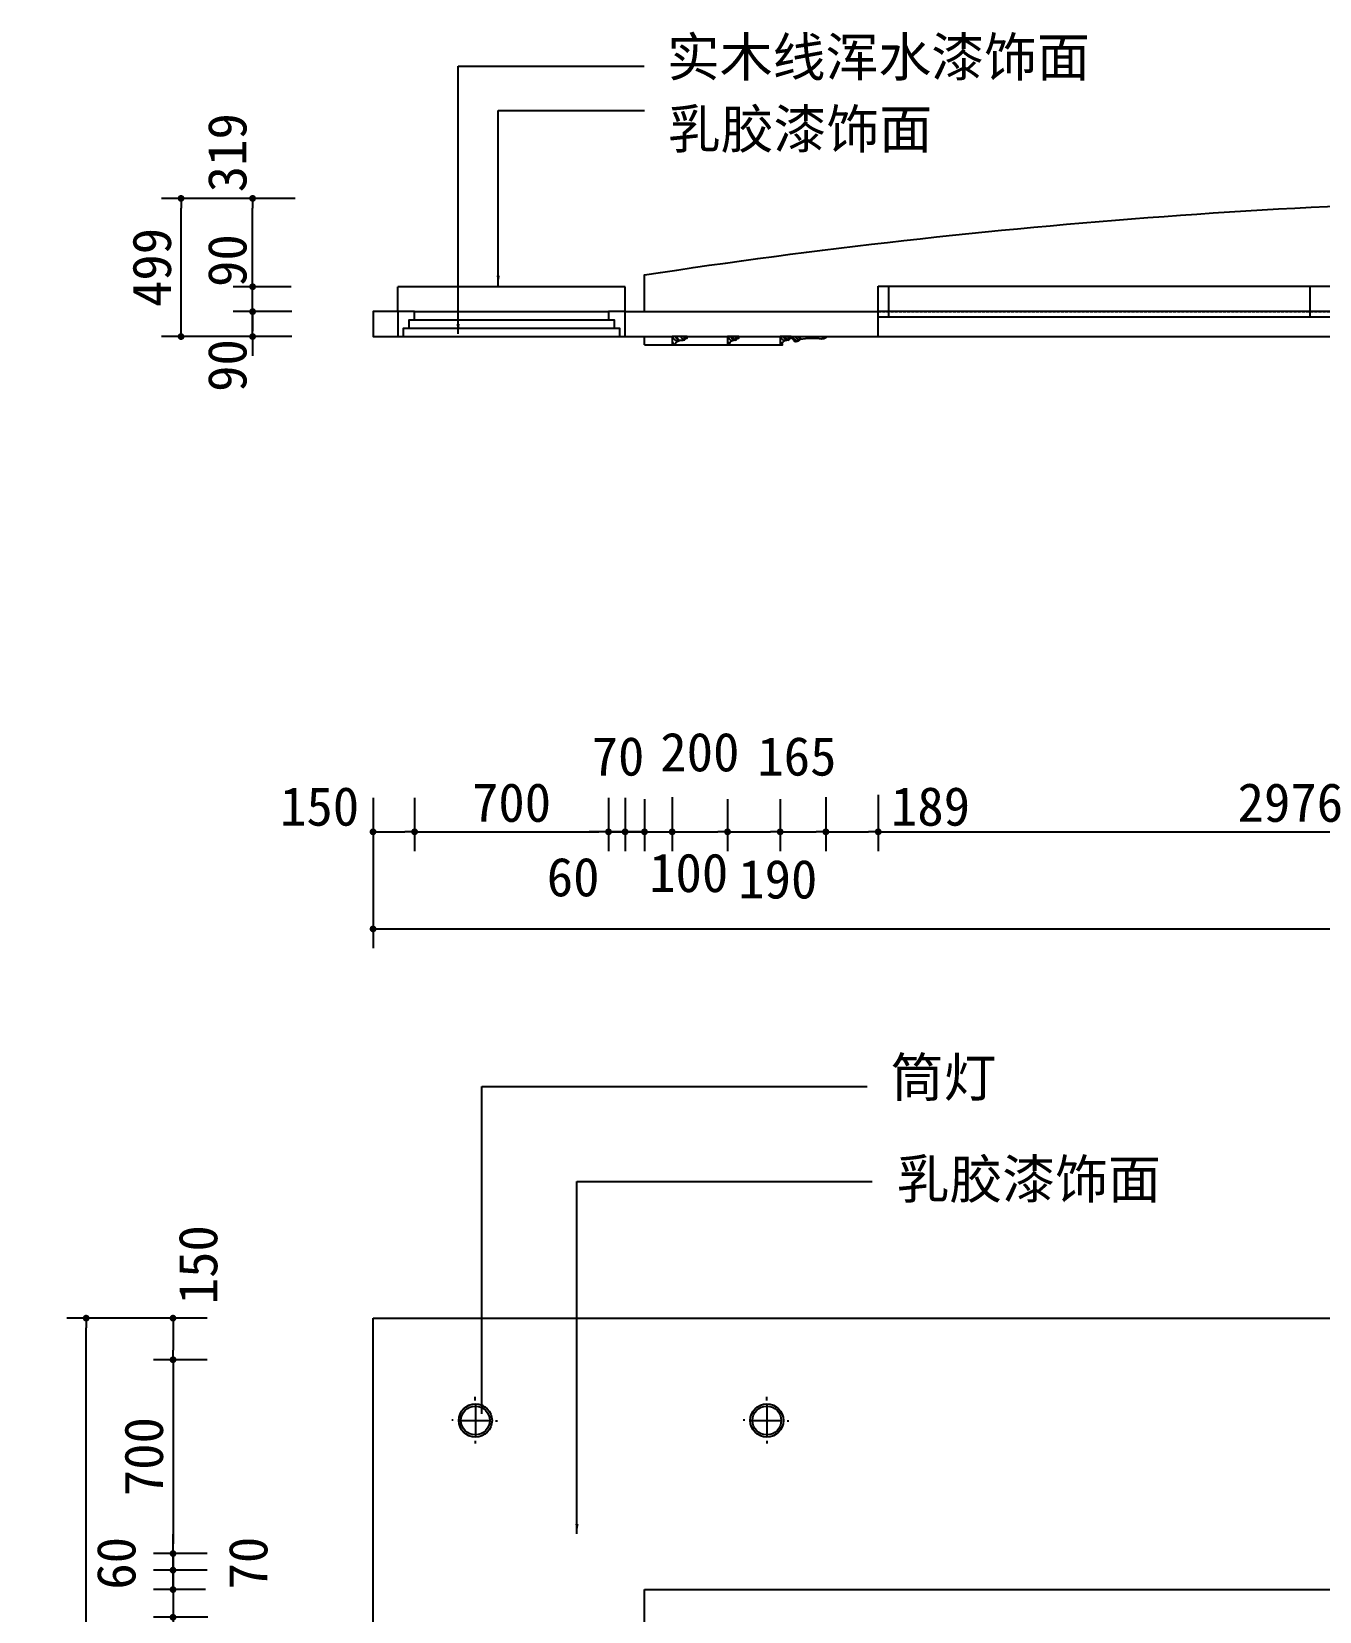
# Model space of a CAD drawing. Extents: x 287 to 12183, y 418 to 16409.
# Drawn here: x 287 to 4937, y 10640 to 16344 of the extents above; entities that cross this region are included whole.
import ezdxf

# ---------------------------------------------------------------- set-up
doc = ezdxf.new("R2010")
doc.units = 0
doc.header["$MEASUREMENT"] = 0
doc.linetypes.add('DASHED', pattern=[0.75, 0.5, -0.25])
doc.layers.get('0').update_dxf_attribs({"linetype": 'CONTINUOUS'})
doc.layers.get('DEFPOINTS').update_dxf_attribs({"linetype": 'CONTINUOUS'})
for name, color, linetype in [('2', 2, 'CONTINUOUS'), ('3', 3, 'CONTINUOUS'), ('4', 4, 'CONTINUOUS'), ('7', 7, 'CONTINUOUS'), ('BH', 3, 'CONTINUOUS'), ('DIM', 3, 'CONTINUOUS'), ('TEXT', 3, 'CONTINUOUS')]:
    doc.layers.add(name, color=color, linetype=linetype)
doc.styles.add('HZ', font='')
doc.styles.get('HZ').set_extended_font_data('仿宋_GB2312')
doc.dimstyles.get("Standard").update_dxf_attribs({"dimscale": 70, "dimtxt": 2, "dimasz": 0.5, "dimexe": 1, "dimexo": 1, "dimgap": 0.5, "dimtad": 1, "dimdec": 0, "dimtxsty": 'HZ', "dimblk1": 'DOT', "dimblk2": 'DOT', "dimsah": 1, "dimcen": 0, "dimclrd": 256, "dimclre": 256, "dimclrt": 256, "dimazin": 3, "dimtfac": 0.5, "dimtdec": 0, "dimtmove": 0, "dimatfit": 3, "dimtolj": 1, "dimtzin": 0})

# ---------------------------------------------------------------- blocks, each defined once
blk = doc.blocks.new('_DOT')
at = {"color": 0, "linetype": 'BYBLOCK'}
blk.add_line((-0.35, 0), (-1, 0), dxfattribs=at)
at = {"color": 0, "linetype": 'BYBLOCK', "const_width": 0.35}
blk.add_lwpolyline([(-0.175, 0, 1), (0.175, 0, 1)], format="xyb", close=True, dxfattribs=at)
blk = doc.blocks.new('*D62')
at = {"linetype": 'BYBLOCK'}
for p, q in [((920.9, 11698.4), (414.3, 11698.4)), ((484.3, 2133.4), (484.3, 11663.4)), ((920.9, 2098.4), (414.3, 2098.4))]:
    blk.add_line(p, q, dxfattribs=at)
at = {"layer": 'DEFPOINTS', "color": 0, "linetype": 'BYBLOCK'}
for p in [(484.3, 11698.4), (990.9, 11698.4), (990.9, 2098.4)]:
    blk.add_point(p, dxfattribs=at)
at = {"linetype": 'BYBLOCK', "xscale": 35, "yscale": 35, "zscale": 35}
for p, rotation in [((484.3, 11698.4), 90), ((484.3, 2098.4), 270)]:
    blk.add_blockref('_DOT', p, dxfattribs=dict(at, rotation=rotation))
at = {"linetype": 'BYBLOCK', "insert": (379.3, 6898.4), "char_height": 140, "attachment_point": 5, "rotation": 90, "style": 'HZ'}
blk.add_mtext('\\A1;9600', dxfattribs=at)
blk = doc.blocks.new('*D89')
at = {"linetype": 'BYBLOCK'}
for p, q in [((1520.2, 13577.3), (1520.2, 13033.8)), ((11120.2, 13577.3), (11120.2, 13033.8)), ((1555.2, 13103.8), (11085.2, 13103.8))]:
    blk.add_line(p, q, dxfattribs=at)
at = {"layer": 'DEFPOINTS', "color": 0, "linetype": 'BYBLOCK'}
for p in [(1520.2, 13647.3), (11120.2, 13647.3), (11120.2, 13103.8)]:
    blk.add_point(p, dxfattribs=at)
at = {"linetype": 'BYBLOCK', "xscale": 35, "yscale": 35, "zscale": 35, "rotation": 180}
blk.add_blockref('_DOT', (1520.2, 13103.8), dxfattribs=at)
at = {"linetype": 'BYBLOCK', "xscale": 35, "yscale": 35, "zscale": 35}
blk.add_blockref('_DOT', (11120.2, 13103.8), dxfattribs=at)
at = {"linetype": 'BYBLOCK', "insert": (6320.2, 13208.8), "char_height": 140, "attachment_point": 5, "style": 'HZ'}
blk.add_mtext('\\A1;9600', dxfattribs=at)
blk = doc.blocks.new('*D90')
at = {"linetype": 'BYBLOCK'}
for p, q in [((920.9, 11548.4), (728, 11548.4)), ((798, 11513.4), (798, 10883.4)), ((920.9, 10848.4), (728, 10848.4))]:
    blk.add_line(p, q, dxfattribs=at)
at = {"layer": 'DEFPOINTS', "color": 0, "linetype": 'BYBLOCK'}
for p in [(990.9, 11548.4), (798, 10848.4), (990.9, 10848.4)]:
    blk.add_point(p, dxfattribs=at)
at = {"linetype": 'BYBLOCK', "xscale": 35, "yscale": 35, "zscale": 35}
for p, rotation in [((798, 11548.4), 90), ((798, 10848.4), 270)]:
    blk.add_blockref('_DOT', p, dxfattribs=dict(at, rotation=rotation))
at = {"linetype": 'BYBLOCK', "insert": (693, 11198.4), "char_height": 140, "attachment_point": 5, "rotation": 90, "style": 'HZ'}
blk.add_mtext('\\A1;700', dxfattribs=at)
blk = doc.blocks.new('*D91')
at = {"linetype": 'BYBLOCK'}
for p, q in [((798, 10753.4), (798, 10788.4)), ((915.8, 10718.4), (728, 10718.4)), ((798, 10718.4), (798, 10618.4)), ((798, 10718.4), (798, 10618.4)), ((923.4, 10618.4), (728, 10618.4)), ((798, 10583.4), (798, 10548.4))]:
    blk.add_line(p, q, dxfattribs=at)
at = {"layer": 'DEFPOINTS', "color": 0, "linetype": 'BYBLOCK'}
for p in [(985.8, 10718.4), (798, 10618.4), (993.4, 10618.4)]:
    blk.add_point(p, dxfattribs=at)
at = {"linetype": 'BYBLOCK', "xscale": 35, "yscale": 35, "zscale": 35}
for p, rotation in [((798, 10718.4), 270), ((798, 10618.4), 90)]:
    blk.add_blockref('_DOT', p, dxfattribs=dict(at, rotation=rotation))
at = {"linetype": 'BYBLOCK', "insert": (898.5, 10412.4), "char_height": 140, "attachment_point": 5, "rotation": 90, "style": 'HZ'}
blk.add_mtext('\\A1;100', dxfattribs=at)
blk = doc.blocks.new('*D92')
at = {"linetype": 'BYBLOCK'}
for p, q in [((798, 10883.4), (798, 10918.4)), ((920.9, 10848.4), (728, 10848.4)), ((798, 10848.4), (798, 10788.4)), ((798, 10848.4), (798, 10788.4)), ((920.9, 10788.4), (728, 10788.4)), ((798, 10753.4), (798, 10718.4))]:
    blk.add_line(p, q, dxfattribs=at)
at = {"layer": 'DEFPOINTS', "color": 0, "linetype": 'BYBLOCK'}
for p in [(990.9, 10848.4), (798, 10788.4), (990.9, 10788.4)]:
    blk.add_point(p, dxfattribs=at)
at = {"linetype": 'BYBLOCK', "xscale": 35, "yscale": 35, "zscale": 35}
for p, rotation in [((798, 10848.4), 270), ((798, 10788.4), 90)]:
    blk.add_blockref('_DOT', p, dxfattribs=dict(at, rotation=rotation))
at = {"linetype": 'BYBLOCK', "insert": (593.5, 10813.2), "char_height": 140, "attachment_point": 5, "rotation": 90, "style": 'HZ'}
blk.add_mtext('\\A1;60', dxfattribs=at)
blk = doc.blocks.new('*D93')
at = {"linetype": 'BYBLOCK'}
for p, q in [((798, 10823.4), (798, 10858.4)), ((920.9, 10788.4), (728, 10788.4)), ((798, 10788.4), (798, 10718.4)), ((798, 10788.4), (798, 10718.4)), ((915.8, 10718.4), (728, 10718.4)), ((798, 10683.4), (798, 10648.4))]:
    blk.add_line(p, q, dxfattribs=at)
at = {"layer": 'DEFPOINTS', "color": 0, "linetype": 'BYBLOCK'}
for p in [(990.9, 10788.4), (798, 10718.4), (985.8, 10718.4)]:
    blk.add_point(p, dxfattribs=at)
at = {"linetype": 'BYBLOCK', "xscale": 35, "yscale": 35, "zscale": 35}
for p, rotation in [((798, 10788.4), 270), ((798, 10718.4), 90)]:
    blk.add_blockref('_DOT', p, dxfattribs=dict(at, rotation=rotation))
at = {"linetype": 'BYBLOCK', "insert": (1069.9, 10814), "char_height": 140, "attachment_point": 5, "rotation": 90, "style": 'HZ'}
blk.add_mtext('\\A1;70', dxfattribs=at)
blk = doc.blocks.new('*D94')
at = {"linetype": 'BYBLOCK'}
for p, q in [((6320.2, 13629.7), (6320.2, 13384.4)), ((3344.2, 13517.3), (3344.2, 13384.4)), ((3379.2, 13454.4), (6285.2, 13454.4))]:
    blk.add_line(p, q, dxfattribs=at)
at = {"layer": 'DEFPOINTS', "color": 0, "linetype": 'BYBLOCK'}
for p in [(6320.2, 13699.7), (3344.2, 13587.3), (6320.2, 13454.4)]:
    blk.add_point(p, dxfattribs=at)
at = {"linetype": 'BYBLOCK', "xscale": 35, "yscale": 35, "zscale": 35, "rotation": 180}
blk.add_blockref('_DOT', (3344.2, 13454.4), dxfattribs=at)
at = {"linetype": 'BYBLOCK', "xscale": 35, "yscale": 35, "zscale": 35}
blk.add_blockref('_DOT', (6320.2, 13454.4), dxfattribs=at)
at = {"linetype": 'BYBLOCK', "insert": (4832.2, 13559.4), "char_height": 140, "attachment_point": 5, "style": 'HZ'}
blk.add_mtext('\\A1;2976', dxfattribs=at)
blk = doc.blocks.new('*D95')
at = {"linetype": 'BYBLOCK'}
for p, q in [((920.9, 11698.4), (728, 11698.4)), ((798, 11663.4), (798, 11583.4)), ((920.9, 11548.4), (728, 11548.4))]:
    blk.add_line(p, q, dxfattribs=at)
at = {"layer": 'DEFPOINTS', "color": 0, "linetype": 'BYBLOCK'}
for p in [(990.9, 11698.4), (798, 11548.4), (990.9, 11548.4)]:
    blk.add_point(p, dxfattribs=at)
at = {"linetype": 'BYBLOCK', "xscale": 35, "yscale": 35, "zscale": 35}
for p, rotation in [((798, 11698.4), 90), ((798, 11548.4), 270)]:
    blk.add_blockref('_DOT', p, dxfattribs=dict(at, rotation=rotation))
at = {"linetype": 'BYBLOCK', "insert": (889, 11891.3), "char_height": 140, "attachment_point": 5, "rotation": 90, "style": 'HZ'}
blk.add_mtext('\\A1;150', dxfattribs=at)
blk = doc.blocks.new('*D96')
at = {"linetype": 'BYBLOCK'}
for p, q in [((1670.2, 13577.3), (1670.2, 13384.4)), ((2370.2, 13577.3), (2370.2, 13384.4)), ((1705.2, 13454.4), (2335.2, 13454.4))]:
    blk.add_line(p, q, dxfattribs=at)
at = {"layer": 'DEFPOINTS', "color": 0, "linetype": 'BYBLOCK'}
for p in [(1670.2, 13647.3), (2370.2, 13647.3), (2370.2, 13454.4)]:
    blk.add_point(p, dxfattribs=at)
at = {"linetype": 'BYBLOCK', "xscale": 35, "yscale": 35, "zscale": 35, "rotation": 180}
blk.add_blockref('_DOT', (1670.2, 13454.4), dxfattribs=at)
at = {"linetype": 'BYBLOCK', "xscale": 35, "yscale": 35, "zscale": 35}
blk.add_blockref('_DOT', (2370.2, 13454.4), dxfattribs=at)
at = {"linetype": 'BYBLOCK', "insert": (2020.2, 13559.4), "char_height": 140, "attachment_point": 5, "style": 'HZ'}
blk.add_mtext('\\A1;700', dxfattribs=at)
blk = doc.blocks.new('*D97')
at = {"linetype": 'BYBLOCK'}
for p, q in [((1520.2, 13577.3), (1520.2, 13384.4)), ((1670.2, 13577.3), (1670.2, 13384.4)), ((1555.2, 13454.4), (1635.2, 13454.4))]:
    blk.add_line(p, q, dxfattribs=at)
at = {"layer": 'DEFPOINTS', "color": 0, "linetype": 'BYBLOCK'}
for p in [(1520.2, 13647.3), (1670.2, 13647.3), (1670.2, 13454.4)]:
    blk.add_point(p, dxfattribs=at)
at = {"linetype": 'BYBLOCK', "xscale": 35, "yscale": 35, "zscale": 35, "rotation": 180}
blk.add_blockref('_DOT', (1520.2, 13454.4), dxfattribs=at)
at = {"linetype": 'BYBLOCK', "xscale": 35, "yscale": 35, "zscale": 35}
blk.add_blockref('_DOT', (1670.2, 13454.4), dxfattribs=at)
at = {"linetype": 'BYBLOCK', "insert": (1327.3, 13545.4), "char_height": 140, "attachment_point": 5, "style": 'HZ'}
blk.add_mtext('\\A1;150', dxfattribs=at)
blk = doc.blocks.new('*D98')
at = {"linetype": 'BYBLOCK'}
for p, q in [((2800.2, 13572.1), (2800.2, 13384.4)), ((2990.2, 13572.1), (2990.2, 13384.4)), ((2835.2, 13454.4), (2955.2, 13454.4))]:
    blk.add_line(p, q, dxfattribs=at)
at = {"layer": 'DEFPOINTS', "color": 0, "linetype": 'BYBLOCK'}
for p in [(2800.2, 13642.1), (2990.2, 13642.1), (2990.2, 13454.4)]:
    blk.add_point(p, dxfattribs=at)
at = {"linetype": 'BYBLOCK', "xscale": 35, "yscale": 35, "zscale": 35, "rotation": 180}
blk.add_blockref('_DOT', (2800.2, 13454.4), dxfattribs=at)
at = {"linetype": 'BYBLOCK', "xscale": 35, "yscale": 35, "zscale": 35}
blk.add_blockref('_DOT', (2990.2, 13454.4), dxfattribs=at)
at = {"linetype": 'BYBLOCK', "insert": (2981.6, 13282.6), "char_height": 140, "attachment_point": 5, "style": 'HZ'}
blk.add_mtext('\\A1;190', dxfattribs=at)
blk = doc.blocks.new('*D99')
at = {"linetype": 'BYBLOCK'}
for p, q in [((2800.2, 13572.1), (2800.2, 13384.4)), ((2600.2, 13487.3), (2600.2, 13384.4)), ((2635.2, 13454.4), (2765.2, 13454.4))]:
    blk.add_line(p, q, dxfattribs=at)
at = {"layer": 'DEFPOINTS', "color": 0, "linetype": 'BYBLOCK'}
for p in [(2800.2, 13642.1), (2600.2, 13557.3), (2800.2, 13454.4)]:
    blk.add_point(p, dxfattribs=at)
at = {"linetype": 'BYBLOCK', "xscale": 35, "yscale": 35, "zscale": 35, "rotation": 180}
blk.add_blockref('_DOT', (2600.2, 13454.4), dxfattribs=at)
at = {"linetype": 'BYBLOCK', "xscale": 35, "yscale": 35, "zscale": 35}
blk.add_blockref('_DOT', (2800.2, 13454.4), dxfattribs=at)
at = {"linetype": 'BYBLOCK', "insert": (2700.2, 13741.6), "char_height": 140, "attachment_point": 5, "style": 'HZ'}
blk.add_mtext('\\A1;200', dxfattribs=at)
blk = doc.blocks.new('*D100')
at = {"linetype": 'BYBLOCK'}
for p, q in [((2370.2, 13577.3), (2370.2, 13384.4)), ((2430.2, 13577.3), (2430.2, 13384.4)), ((2335.2, 13454.4), (2300.2, 13454.4)), ((2370.2, 13454.4), (2430.2, 13454.4)), ((2370.2, 13454.4), (2430.2, 13454.4)), ((2465.2, 13454.4), (2500.2, 13454.4))]:
    blk.add_line(p, q, dxfattribs=at)
at = {"layer": 'DEFPOINTS', "color": 0, "linetype": 'BYBLOCK'}
for p in [(2370.2, 13647.3), (2430.2, 13647.3), (2430.2, 13454.4)]:
    blk.add_point(p, dxfattribs=at)
at = {"linetype": 'BYBLOCK', "xscale": 35, "yscale": 35, "zscale": 35}
blk.add_blockref('_DOT', (2370.2, 13454.4), dxfattribs=at)
at = {"linetype": 'BYBLOCK', "xscale": 35, "yscale": 35, "zscale": 35, "rotation": 180}
blk.add_blockref('_DOT', (2430.2, 13454.4), dxfattribs=at)
at = {"linetype": 'BYBLOCK', "insert": (2242.6, 13290.3), "char_height": 140, "attachment_point": 5, "style": 'HZ'}
blk.add_mtext('\\A1;60', dxfattribs=at)
blk = doc.blocks.new('*D101')
at = {"linetype": 'BYBLOCK'}
for p, q in [((2430.2, 13577.3), (2430.2, 13384.4)), ((2500.2, 13572.1), (2500.2, 13384.4)), ((2395.2, 13454.4), (2360.2, 13454.4)), ((2430.2, 13454.4), (2500.2, 13454.4)), ((2430.2, 13454.4), (2500.2, 13454.4)), ((2535.2, 13454.4), (2570.2, 13454.4))]:
    blk.add_line(p, q, dxfattribs=at)
at = {"layer": 'DEFPOINTS', "color": 0, "linetype": 'BYBLOCK'}
for p in [(2430.2, 13647.3), (2500.2, 13642.1), (2500.2, 13454.4)]:
    blk.add_point(p, dxfattribs=at)
at = {"linetype": 'BYBLOCK', "xscale": 35, "yscale": 35, "zscale": 35}
blk.add_blockref('_DOT', (2430.2, 13454.4), dxfattribs=at)
at = {"linetype": 'BYBLOCK', "xscale": 35, "yscale": 35, "zscale": 35, "rotation": 180}
blk.add_blockref('_DOT', (2500.2, 13454.4), dxfattribs=at)
at = {"linetype": 'BYBLOCK', "insert": (2404.6, 13726.3), "char_height": 140, "attachment_point": 5, "style": 'HZ'}
blk.add_mtext('\\A1;70', dxfattribs=at)
blk = doc.blocks.new('*D102')
at = {"linetype": 'BYBLOCK'}
for p, q in [((2600.2, 13579.8), (2600.2, 13384.4)), ((2500.2, 13572.1), (2500.2, 13384.4)), ((2465.2, 13454.4), (2430.2, 13454.4)), ((2500.2, 13454.4), (2600.2, 13454.4)), ((2500.2, 13454.4), (2600.2, 13454.4)), ((2635.2, 13454.4), (2670.2, 13454.4))]:
    blk.add_line(p, q, dxfattribs=at)
at = {"layer": 'DEFPOINTS', "color": 0, "linetype": 'BYBLOCK'}
for p in [(2500.2, 13642.1), (2600.2, 13649.8), (2600.2, 13454.4)]:
    blk.add_point(p, dxfattribs=at)
at = {"linetype": 'BYBLOCK', "xscale": 35, "yscale": 35, "zscale": 35}
blk.add_blockref('_DOT', (2500.2, 13454.4), dxfattribs=at)
at = {"linetype": 'BYBLOCK', "xscale": 35, "yscale": 35, "zscale": 35, "rotation": 180}
blk.add_blockref('_DOT', (2600.2, 13454.4), dxfattribs=at)
at = {"linetype": 'BYBLOCK', "insert": (2659.9, 13305.6), "char_height": 140, "attachment_point": 5, "style": 'HZ'}
blk.add_mtext('\\A1;100', dxfattribs=at)
blk = doc.blocks.new('*D103')
at = {"linetype": 'BYBLOCK'}
for p, q in [((3155.2, 13579.8), (3155.2, 13384.4)), ((2990.2, 13487.3), (2990.2, 13384.4)), ((3025.2, 13454.4), (3120.2, 13454.4))]:
    blk.add_line(p, q, dxfattribs=at)
at = {"layer": 'DEFPOINTS', "color": 0, "linetype": 'BYBLOCK'}
for p in [(3155.2, 13649.8), (2990.2, 13557.3), (3155.2, 13454.4)]:
    blk.add_point(p, dxfattribs=at)
at = {"linetype": 'BYBLOCK', "xscale": 35, "yscale": 35, "zscale": 35, "rotation": 180}
blk.add_blockref('_DOT', (2990.2, 13454.4), dxfattribs=at)
at = {"linetype": 'BYBLOCK', "xscale": 35, "yscale": 35, "zscale": 35}
blk.add_blockref('_DOT', (3155.2, 13454.4), dxfattribs=at)
at = {"linetype": 'BYBLOCK', "insert": (3050.5, 13726.3), "char_height": 140, "attachment_point": 5, "style": 'HZ'}
blk.add_mtext('\\A1;165', dxfattribs=at)
blk = doc.blocks.new('*D104')
at = {"linetype": 'BYBLOCK'}
for p, q in [((3344.2, 13587.4), (3344.2, 13384.4)), ((3155.2, 13512.3), (3155.2, 13384.4)), ((3190.2, 13454.4), (3309.2, 13454.4))]:
    blk.add_line(p, q, dxfattribs=at)
at = {"layer": 'DEFPOINTS', "color": 0, "linetype": 'BYBLOCK'}
for p in [(3344.2, 13657.4), (3155.2, 13582.3), (3344.2, 13454.4)]:
    blk.add_point(p, dxfattribs=at)
at = {"linetype": 'BYBLOCK', "xscale": 35, "yscale": 35, "zscale": 35, "rotation": 180}
blk.add_blockref('_DOT', (3155.2, 13454.4), dxfattribs=at)
at = {"linetype": 'BYBLOCK', "xscale": 35, "yscale": 35, "zscale": 35}
blk.add_blockref('_DOT', (3344.2, 13454.4), dxfattribs=at)
at = {"linetype": 'BYBLOCK', "insert": (3533, 13545.4), "char_height": 140, "attachment_point": 5, "style": 'HZ'}
blk.add_mtext('\\A1;189', dxfattribs=at)
blk = doc.blocks.new('*D105')
at = {"linetype": 'BYBLOCK'}
for p, q in [((1039.4, 15741.6), (757, 15741.6)), ((827, 15277.6), (827, 15706.6)), ((1039.4, 15242.6), (757, 15242.6))]:
    blk.add_line(p, q, dxfattribs=at)
at = {"layer": 'DEFPOINTS', "color": 0, "linetype": 'BYBLOCK'}
for p in [(827, 15741.6), (1109.4, 15741.6), (1109.4, 15242.6)]:
    blk.add_point(p, dxfattribs=at)
at = {"linetype": 'BYBLOCK', "xscale": 35, "yscale": 35, "zscale": 35}
for p, rotation in [((827, 15741.6), 90), ((827, 15242.6), 270)]:
    blk.add_blockref('_DOT', p, dxfattribs=dict(at, rotation=rotation))
at = {"linetype": 'BYBLOCK', "insert": (722, 15492.1), "char_height": 140, "attachment_point": 5, "rotation": 90, "style": 'HZ'}
blk.add_mtext('\\A1;499', dxfattribs=at)
blk = doc.blocks.new('*D106')
at = {"linetype": 'BYBLOCK'}
for p, q in [((1085.4, 15367.6), (1085.4, 15402.6)), ((1227, 15332.6), (1015.4, 15332.6)), ((1085.4, 15242.6), (1085.4, 15332.6)), ((1085.4, 15242.6), (1085.4, 15332.6)), ((1227, 15242.6), (1015.4, 15242.6)), ((1085.4, 15207.6), (1085.4, 15172.6))]:
    blk.add_line(p, q, dxfattribs=at)
at = {"layer": 'DEFPOINTS', "color": 0, "linetype": 'BYBLOCK'}
for p in [(1085.4, 15332.6), (1297, 15332.6), (1297, 15242.6)]:
    blk.add_point(p, dxfattribs=at)
at = {"linetype": 'BYBLOCK', "xscale": 35, "yscale": 35, "zscale": 35}
for p, rotation in [((1085.4, 15332.6), 270), ((1085.4, 15242.6), 90)]:
    blk.add_blockref('_DOT', p, dxfattribs=dict(at, rotation=rotation))
at = {"linetype": 'BYBLOCK', "insert": (994.4, 15138.1), "char_height": 140, "attachment_point": 5, "rotation": 90, "style": 'HZ'}
blk.add_mtext('\\A1;90', dxfattribs=at)
blk = doc.blocks.new('*D107')
at = {"linetype": 'BYBLOCK'}
for p, q in [((1085.4, 15457.6), (1085.4, 15492.6)), ((1224.6, 15422.6), (1015.4, 15422.6)), ((1085.4, 15332.6), (1085.4, 15422.6)), ((1085.4, 15332.6), (1085.4, 15422.6)), ((1134.6, 15332.6), (1015.4, 15332.6)), ((1085.4, 15297.6), (1085.4, 15262.6))]:
    blk.add_line(p, q, dxfattribs=at)
at = {"layer": 'DEFPOINTS', "color": 0, "linetype": 'BYBLOCK'}
for p in [(1085.4, 15422.6), (1294.6, 15422.6), (1204.6, 15332.6)]:
    blk.add_point(p, dxfattribs=at)
at = {"linetype": 'BYBLOCK', "xscale": 35, "yscale": 35, "zscale": 35}
for p, rotation in [((1085.4, 15422.6), 270), ((1085.4, 15332.6), 90)]:
    blk.add_blockref('_DOT', p, dxfattribs=dict(at, rotation=rotation))
at = {"linetype": 'BYBLOCK', "insert": (994.4, 15517), "char_height": 140, "attachment_point": 5, "rotation": 90, "style": 'HZ'}
blk.add_mtext('\\A1;90', dxfattribs=at)
blk = doc.blocks.new('*D108')
at = {"linetype": 'BYBLOCK'}
for p, q in [((1239.4, 15741.6), (1015.4, 15741.6)), ((1085.4, 15457.6), (1085.4, 15706.6)), ((1224.6, 15422.6), (1015.4, 15422.6))]:
    blk.add_line(p, q, dxfattribs=at)
at = {"layer": 'DEFPOINTS', "color": 0, "linetype": 'BYBLOCK'}
for p in [(1085.4, 15741.6), (1309.4, 15741.6), (1294.6, 15422.6)]:
    blk.add_point(p, dxfattribs=at)
at = {"linetype": 'BYBLOCK', "xscale": 35, "yscale": 35, "zscale": 35}
for p, rotation in [((1085.4, 15741.6), 90), ((1085.4, 15422.6), 270)]:
    blk.add_blockref('_DOT', p, dxfattribs=dict(at, rotation=rotation))
at = {"linetype": 'BYBLOCK', "insert": (994.4, 15906.5), "char_height": 140, "attachment_point": 5, "rotation": 90, "style": 'HZ'}
blk.add_mtext('\\A1;319', dxfattribs=at)

msp = doc.modelspace()

# ---------------------------------------------------------------- linework, layer by layer
at = {"layer": '2', "ltscale": 20}
msp.add_lwpolyline([(2500.2, 15332.6), (2500.2, 15465.5, -0.038925), (6264.2, 15741.5), (6264.2, 15861.5), (6154.2, 15861.5)], format="xyb", dxfattribs=at)
at = {"layer": '3', "ltscale": 20}
for p, q in [((3382.7, 15314.5), (3382.7, 15424.5)), ((4903.9, 15314.5), (4903.9, 15424.5)), ((1670.2, 15302.6), (2370.2, 15302.6)), ((3344.2, 15334.5), (6127.2, 15334.5)), ((1630.2, 15242.6), (2430.2, 15242.6)), ((1650.2, 15272.6), (2390.2, 15272.6)), ((2500.2, 15212.6), (2500.2, 15242.6)), ((2500.2, 15212.6), (2998, 15212.6))]:
    msp.add_line(p, q, dxfattribs=at)
at = {"layer": '3', "linetype": 'DASHED', "ltscale": 20}
msp.add_line((3344.2, 15332.6), (6126.8, 15332.6), dxfattribs=at)
at = {"layer": '3'}
for p, q in [((3033.8, 15242.5), (3035, 15240.4)), ((3035, 15240.4), (3036.5, 15238.3)), ((3036.5, 15238.3), (3038.3, 15236)), ((3038.3, 15236), (3040.5, 15234)), ((3040.5, 15234), (3042.7, 15232)), ((3042.7, 15232), (3045, 15230.3)), ((3044.7, 15242.7), (3045.9, 15240.5)), ((3045.9, 15240.5), (3047.5, 15238.3)), ((3047.5, 15238.3), (3049.8, 15236.3)), ((3049.8, 15236.3), (3051.9, 15234.6)), ((3051.9, 15234.6), (3054, 15233.5)), ((3054, 15233.5), (3056.2, 15232.5)), ((3055.5, 15242.7), (3056.9, 15240.5)), ((3056.2, 15232.5), (3060.4, 15231.9)), ((3056.9, 15240.5), (3059.2, 15238.4)), ((3059.2, 15238.4), (3061.5, 15236.9)), ((3060.4, 15231.9), (3061.2, 15231.6)), ((3061.5, 15236.9), (3063.6, 15235.7)), ((3063.6, 15235.7), (3065.4, 15234.9)), ((3140.7, 15242.7), (3141.7, 15240.5)), ((3141.7, 15240.5), (3143, 15238.4)), ((3143, 15238.4), (3145.1, 15236.7)), ((3145.1, 15236.7), (3147.2, 15235.4)), ((3145.2, 15242.7), (3146.3, 15240.5)), ((3146.3, 15240.5), (3148.4, 15238.4)), ((3147.2, 15235.4), (3148.4, 15234.5)), ((3148.4, 15238.4), (3150.4, 15236.7)), ((3045, 15230.3), (3047.2, 15228.8)), ((3047.2, 15228.8), (3049.3, 15227.4)), ((3049.3, 15227.4), (3051.4, 15226.7)), ((3051.4, 15226.7), (3053.6, 15226.1)), ((3053.6, 15226.1), (3053.9, 15226.1)), ((1889.5, 11401.5), (1889.5, 11414.4)), ((2941.9, 11401.5), (2941.9, 11414.4)), ((1889.7, 11388.9), (1889.7, 11268.9)), ((2942.1, 11388.9), (2942.1, 11268.9)), ((1809.8, 11329.5), (1804.5, 11329.5)), ((1829.7, 11328.9), (1941.7, 11328.9)), ((1962.6, 11327.3), (1969.1, 11327.3)), ((2862.2, 11329.5), (2856.9, 11329.5)), ((2882.1, 11328.9), (2994.1, 11328.9)), ((3015, 11327.3), (3021.5, 11327.3)), ((1889.5, 11255.3), (1889.5, 11245.6)), ((2941.9, 11255.3), (2941.9, 11245.6))]:
    msp.add_line(p, q, dxfattribs=at)
at = {"layer": '3', "ltscale": 20}
for centre in [(1889.7, 11328.9), (2942.1, 11328.9)]:
    msp.add_circle(centre, 52, dxfattribs=at)
at = {"layer": '4', "ltscale": 20}
for p, q in [((2430.2, 15422.6), (1610.2, 15422.6)), ((1610.2, 15332.6), (1610.2, 15422.6)), ((2430.2, 15332.6), (2430.2, 15422.6)), ((3344.2, 15424.5), (6145.6, 15424.5)), ((3344.2, 15314.5), (3344.2, 15424.5)), ((2430.2, 15332.6), (3344.2, 15332.6)), ((3344.2, 15314.5), (6122.4, 15314.5)), ((3344.2, 15242.6), (3344.2, 15314.5)), ((2430.2, 15242.6), (2600.2, 15242.6)), ((2654.2, 15242.6), (3344.2, 15242.6))]:
    msp.add_line(p, q, dxfattribs=at)
for points in [[(1610.2, 15332.6), (1520.2, 15332.6), (1520.2, 15242.6), (1610.2, 15242.6)], [(1670.2, 15332.6), (1610.2, 15332.6), (1610.2, 15242.6), (1630.2, 15242.6), (1630.2, 15272.6), (1650.2, 15272.6), (1650.2, 15302.6), (1670.2, 15302.6), (1670.2, 15332.6), (2370.2, 15332.6), (2370.2, 15302.6), (2390.2, 15302.6), (2390.2, 15272.6), (2410.2, 15272.6), (2410.2, 15242.6), (2430.2, 15242.6), (2430.2, 15332.6), (2370.2, 15332.6)], [(3344.2, 15242.6), (6102.5, 15242.6)]]:
    msp.add_lwpolyline(points, dxfattribs=at)
at = {"layer": '4'}
for points in [[(2654.2, 15242.6), (2600.2, 15242.6), (2600.2, 15212.6), (2608.2, 15212.6, -0.330575), (2638.2, 15229.6), (2638.2, 15231.6, 0.679188), (2648.2, 15236.6), (2654.2, 15236.6)], [(2840.3, 15242.6), (2800.2, 15242.6), (2800.2, 15212.6), (2808.2, 15212.6, -0.485874), (2824.3, 15229.6), (2824.3, 15231.6, 0.679188), (2834.3, 15236.6), (2840.3, 15236.6)], [(3030.2, 15242.6), (2990, 15242.6), (2990, 15212.6), (2998, 15212.6, -0.485874), (3014.2, 15229.6), (3014.2, 15231.6, 0.679188), (3024.2, 15236.6), (3030.2, 15236.6)], [(3151.2, 15237.6, -0.656427), (3144.2, 15235.6), (3142.7, 15235.6), (3140.2, 15233.1, 0.085287), (3062, 15232.3, -0.0471), (3051.5, 15224.4, -0.561837), (3038.2, 15233.1), (3036.2, 15233.1, 0.326383), (3030.2, 15237.6), (3030.2, 15242.6), (3155.2, 15242.6), (3155.2, 15237.6)]]:
    msp.add_lwpolyline(points, format="xyb", close=True, dxfattribs=at)
at = {"layer": '4', "ltscale": 40}
msp.add_lwpolyline([(1520.2, 11698.4), (11120.2, 11698.4), (11120.2, 2098.4), (1520.2, 2098.4)], close=True, dxfattribs=at)
at = {"layer": '7', "ltscale": 20}
msp.add_lwpolyline([(2500.2, 10718.4), (10140.2, 10718.4), (10140.2, 3078.4), (2500.2, 3078.4)], close=True, dxfattribs=at)
for centre in [(1889.7, 11328.9), (2942.1, 11328.9)]:
    msp.add_circle(centre, 60, dxfattribs=at)
at = {"layer": 'BH'}
for p, q in [((2600.7, 15242.6), (2601.5, 15241.5)), ((2601.5, 15241.5), (2602.1, 15240.2)), ((2602.1, 15240.2), (2602.8, 15238.9)), ((2602.8, 15238.9), (2603.5, 15237.7)), ((2603.5, 15237.7), (2604.3, 15236.6)), ((2604.3, 15236.6), (2605.3, 15235.5)), ((2605.3, 15235.5), (2606.2, 15234.3)), ((2606.2, 15234.3), (2607.4, 15233.3)), ((2607.4, 15233.3), (2608.5, 15232.5)), ((2608.5, 15232.5), (2609.7, 15231.3)), ((2609.7, 15231.3), (2610.9, 15230.4)), ((2610.9, 15230.4), (2612, 15229.6)), ((2611.3, 15242.6), (2612, 15241.6)), ((2612, 15241.6), (2612.5, 15240.5)), ((2612.5, 15240.5), (2613, 15239.4)), ((2613, 15239.4), (2613.7, 15238.1)), ((2613.7, 15238.1), (2614.5, 15237)), ((2614.2, 15242.6), (2614.8, 15241.6)), ((2614.5, 15237), (2615.5, 15235.9)), ((2614.8, 15241.6), (2615.8, 15240.4)), ((2615.5, 15235.9), (2616.7, 15234.8)), ((2615.8, 15240.4), (2617.9, 15238.3)), ((2616.7, 15234.8), (2617.6, 15233.8)), ((2617.6, 15233.8), (2618.7, 15232.7)), ((2617.9, 15238.3), (2619.1, 15237.1)), ((2618.7, 15232.7), (2619.8, 15231.6)), ((2619.1, 15237.1), (2620, 15236)), ((2619.8, 15231.6), (2620.8, 15230.8)), ((2620, 15236), (2620.4, 15234.9)), ((2620.4, 15234.9), (2621.4, 15233.8)), ((2620.8, 15230.8), (2622, 15230)), ((2621.4, 15233.8), (2622.1, 15232.7)), ((2622.1, 15232.7), (2623.2, 15231.7)), ((2623.2, 15231.7), (2624.4, 15230.7)), ((2624.4, 15230.7), (2625.4, 15229.8)), ((2630.3, 15242.6), (2631, 15241.5)), ((2631, 15241.5), (2631.9, 15240.4)), ((2631.9, 15240.4), (2632.6, 15239.3)), ((2632.6, 15239.3), (2633.5, 15238.1)), ((2633.5, 15238.1), (2634.5, 15237.1)), ((2634.5, 15237.1), (2635.5, 15236.1)), ((2635.5, 15236.1), (2636.6, 15235.5)), ((2636.6, 15235.5), (2637.8, 15234.9)), ((2637.8, 15234.9), (2638.9, 15234.2)), ((2638.9, 15234.2), (2640.1, 15233.5)), ((2640.1, 15233.5), (2641.2, 15232.9)), ((2640.3, 15242.6), (2641.6, 15240.5)), ((2641.2, 15232.9), (2642.5, 15232.4)), ((2641.6, 15240.5), (2642.5, 15239.3)), ((2642.5, 15239.3), (2643.2, 15238.1)), ((2642.5, 15232.4), (2643.5, 15231.7)), ((2643.2, 15238.1), (2644.3, 15237.1)), ((2643.5, 15231.7), (2644.6, 15231.4)), ((2644.3, 15237.1), (2645.4, 15236.6)), ((2644.6, 15231.4), (2645.2, 15231.3)), ((2645.4, 15236.6), (2646.4, 15236.1)), ((2646.4, 15236.1), (2647.5, 15235.9)), ((2647.5, 15235.9), (2647.9, 15235.8)), ((2800.7, 15242.6), (2801.5, 15241.5)), ((2801.5, 15241.5), (2802.1, 15240.2)), ((2802.1, 15240.2), (2802.8, 15238.9)), ((2802.8, 15238.9), (2803.5, 15237.7)), ((2803.5, 15237.7), (2804.3, 15236.6)), ((2804.3, 15236.6), (2805.3, 15235.5)), ((2805.3, 15235.5), (2806.2, 15234.3)), ((2806.2, 15234.3), (2807.4, 15233.3)), ((2807.4, 15233.3), (2808.5, 15232.5)), ((2808.5, 15232.5), (2809.7, 15231.3)), ((2809.7, 15231.3), (2810.9, 15230.4)), ((2810.9, 15230.4), (2812, 15229.6)), ((2811.3, 15242.6), (2812, 15241.6)), ((2812, 15241.6), (2812.5, 15240.5)), ((2812.5, 15240.5), (2813, 15239.4)), ((2813, 15239.4), (2813.7, 15238.1)), ((2813.7, 15238.1), (2814.5, 15237)), ((2814.5, 15237), (2815.5, 15235.9)), ((2815.5, 15235.9), (2816.7, 15234.8)), ((2816.4, 15242.7), (2817.2, 15241.5)), ((2816.7, 15234.8), (2817.6, 15233.8)), ((2817.2, 15241.5), (2818, 15240.4)), ((2817.6, 15233.8), (2818.7, 15232.7)), ((2818, 15240.4), (2818.8, 15239.3)), ((2818.7, 15232.7), (2819.8, 15231.6)), ((2818.8, 15239.3), (2819.6, 15238.2)), ((2819.6, 15238.2), (2820.6, 15237.1)), ((2819.8, 15231.6), (2820.8, 15230.8)), ((2820.6, 15237.1), (2821.7, 15236.1)), ((2820.8, 15230.8), (2822, 15230)), ((2821.7, 15236.1), (2822.7, 15235.5)), ((2822.7, 15235.5), (2823.9, 15235)), ((2823.9, 15235), (2825.1, 15234.2)), ((2825.1, 15234.2), (2826.3, 15233.6)), ((2826.3, 15233.6), (2827.3, 15232.9)), ((2826.5, 15242.7), (2827.8, 15240.5)), ((2827.3, 15232.9), (2828.6, 15232.4)), ((2827.8, 15240.5), (2828.6, 15239.3)), ((2828.6, 15239.3), (2829.4, 15238.2)), ((2828.6, 15232.4), (2829.7, 15231.7)), ((2829.4, 15238.2), (2830.4, 15237.1)), ((2829.7, 15231.7), (2830.8, 15231.4)), ((2830.4, 15237.1), (2831.5, 15236.7)), ((2830.8, 15231.4), (2831.4, 15231.3)), ((2831.5, 15236.7), (2832.6, 15236.1)), ((2832.6, 15236.1), (2833.6, 15235.9)), ((2833.6, 15235.9), (2834.1, 15235.8)), ((2990.6, 15242.6), (2991.3, 15241.5)), ((2991.3, 15241.5), (2992, 15240.2)), ((2992, 15240.2), (2992.6, 15238.9)), ((2992.6, 15238.9), (2993.4, 15237.7)), ((2993.4, 15237.7), (2994.1, 15236.6)), ((2994.1, 15236.6), (2995.2, 15235.5)), ((2995.2, 15235.5), (2996, 15234.3)), ((2996, 15234.3), (2997.2, 15233.3)), ((2997.2, 15233.3), (2998.4, 15232.5)), ((2998.4, 15232.5), (2999.6, 15231.3)), ((2999.6, 15231.3), (3000.7, 15230.4)), ((3000.7, 15230.4), (3001.8, 15229.6)), ((3001.2, 15242.6), (3001.8, 15241.6)), ((3001.8, 15241.6), (3002.3, 15240.5)), ((3002.3, 15240.5), (3002.9, 15239.4)), ((3002.9, 15239.4), (3003.5, 15238.1)), ((3003.5, 15238.1), (3004.4, 15237)), ((3004.4, 15237), (3005.3, 15235.9)), ((3005.3, 15235.9), (3006.5, 15234.8)), ((3006.3, 15242.7), (3007, 15241.5)), ((3006.5, 15234.8), (3007.5, 15233.8)), ((3007, 15241.5), (3007.9, 15240.4)), ((3007.5, 15233.8), (3008.5, 15232.7)), ((3007.9, 15240.4), (3008.6, 15239.3)), ((3008.5, 15232.7), (3009.6, 15231.6)), ((3008.6, 15239.3), (3009.5, 15238.2)), ((3009.5, 15238.2), (3010.5, 15237.1)), ((3009.6, 15231.6), (3010.7, 15230.8)), ((3010.5, 15237.1), (3011.5, 15236.1)), ((3010.7, 15230.8), (3011.9, 15230)), ((3011.5, 15236.1), (3012.6, 15235.5)), ((3012.6, 15235.5), (3013.8, 15235)), ((3013.8, 15235), (3014.9, 15234.2)), ((3014.9, 15234.2), (3016.1, 15233.6)), ((3016.1, 15233.6), (3017.2, 15232.9)), ((3016.3, 15242.7), (3017.6, 15240.5)), ((3017.2, 15232.9), (3018.5, 15232.4)), ((3017.6, 15240.5), (3018.5, 15239.3)), ((3018.5, 15239.3), (3019.2, 15238.2)), ((3018.5, 15232.4), (3019.5, 15231.7)), ((3019.2, 15238.2), (3020.3, 15237.1)), ((3019.5, 15231.7), (3020.6, 15231.4)), ((3020.3, 15237.1), (3021.4, 15236.7)), ((3020.6, 15231.4), (3021.2, 15231.3)), ((3021.4, 15236.7), (3022.4, 15236.1)), ((3022.4, 15236.1), (3023.5, 15235.9)), ((3023.5, 15235.9), (3023.9, 15235.8)), ((2600.3, 15224.3), (2600.8, 15223.2)), ((2600.8, 15223.2), (2601.6, 15222)), ((2601.6, 15222), (2602.1, 15220.9)), ((2602.1, 15220.9), (2602.8, 15219.9)), ((2602.8, 15219.9), (2603.6, 15218.7)), ((2603.6, 15218.7), (2604.6, 15217.6)), ((2604.6, 15217.6), (2605.7, 15216.6)), ((2605.7, 15216.6), (2606.7, 15215.7)), ((2606.7, 15215.7), (2607.8, 15215)), ((2607.8, 15215), (2608.9, 15214.3)), ((2612, 15229.6), (2613.1, 15228.9)), ((2613.1, 15228.9), (2614.2, 15228.2)), ((2614.2, 15228.2), (2615.3, 15227.4)), ((2615.3, 15227.4), (2617.4, 15226.4)), ((2617.4, 15226.4), (2618.5, 15226.2)), ((2618.5, 15226.2), (2618.8, 15226.1)), ((2622, 15230), (2624.1, 15228.9)), ((2624.1, 15228.9), (2624.6, 15228.7)), ((2625.4, 15229.8), (2630.3, 15229.3)), ((2800.3, 15224.3), (2800.8, 15223.2)), ((2800.8, 15223.2), (2801.6, 15222)), ((2801.6, 15222), (2802.1, 15220.9)), ((2802.1, 15220.9), (2802.8, 15219.9)), ((2802.8, 15219.9), (2803.6, 15218.7)), ((2803.6, 15218.7), (2804.6, 15217.6)), ((2804.6, 15217.6), (2805.7, 15216.6)), ((2805.7, 15216.6), (2806.7, 15215.7)), ((2806.7, 15215.7), (2807.8, 15215)), ((2807.8, 15215), (2808.9, 15214.3)), ((2812, 15229.6), (2813.1, 15228.9)), ((2813.1, 15228.9), (2814.2, 15228.2)), ((2814.2, 15228.2), (2815.3, 15227.4)), ((2990.2, 15224.3), (2990.7, 15223.2)), ((2990.7, 15223.2), (2991.4, 15222)), ((2991.4, 15222), (2992, 15220.9)), ((2992, 15220.9), (2992.6, 15219.9)), ((2992.6, 15219.9), (2993.5, 15218.7)), ((2993.5, 15218.7), (2994.4, 15217.6)), ((2994.4, 15217.6), (2995.5, 15216.6)), ((2995.5, 15216.6), (2996.6, 15215.7)), ((2996.6, 15215.7), (2997.6, 15215)), ((2997.6, 15215), (2998.7, 15214.3)), ((3001.8, 15229.6), (3003, 15228.9)), ((3003, 15228.9), (3004.1, 15228.2)), ((3004.1, 15228.2), (3005.1, 15227.4))]:
    msp.add_line(p, q, dxfattribs=at)

# ---------------------------------------------------------------- texts
at = {"layer": 'TEXT', "linetype": 'BYBLOCK', "style": 'HZ'}
for s, p in [('实木线浑水漆饰面', (2580.8, 16182.1)), ('乳胶漆饰面', (2584.3, 15922.1)), ('筒灯', (3389, 12497.8)), ('乳胶漆饰面', (3410.2, 12130.5))]:
    msp.add_text(s, height=140, dxfattribs=at).set_placement(p)

# ---------------------------------------------------------------- dimensions: what is measured, and where the dimension line sits
at = {"layer": 'DIM', "ltscale": 20}
for base, p1, p2, angle, picture, middle in [((1085.4, 15741.6), (1294.6, 15422.6), (1309.4, 15741.6), 90, '*D108', (994.4, 15906.5)), ((1085.4, 15422.6), (1204.6, 15332.6), (1294.6, 15422.6), 90, '*D107', (994.4, 15517)), ((1085.4, 15332.6), (1297, 15242.6), (1297, 15332.6), 90, '*D106', (994.4, 15138.1)), ((798, 11548.4), (990.9, 11698.4), (990.9, 11548.4), 270, '*D95', (889, 11891.3)), ((798, 10788.4), (990.9, 10848.4), (990.9, 10788.4), 270, '*D92', (593.5, 10813.2)), ((798, 10718.4), (990.9, 10788.4), (985.8, 10718.4), 270, '*D93', (1069.9, 10814)), ((798, 10618.4), (985.8, 10718.4), (993.4, 10618.4), 270, '*D91', (898.5, 10412.4))]:
    dim = msp.add_linear_dim(base=base, p1=p1, p2=p2, angle=angle, dimstyle='STANDARD', override={"dimscale": 70, "dimtxt": 2, "dimasz": 0.5, "dimexe": 1, "dimexo": 1, "dimgap": 0.5, "dimtad": 1, "dimtih": 0, "dimtoh": 0, "dimdec": 0, "dimzin": 8, "dimtxsty": 'HZ', "dimblk1": 'DOT', "dimblk2": 'DOT', "dimsah": 1, "dimcen": 0, "dimclrd": 256, "dimclre": 256, "dimclrt": 256, "dimtfac": 0.5, "dimtdec": 0, "dimtofl": 1}, dxfattribs=at)
    dim.commit()
    dim.dimension.update_dxf_attribs({"geometry": picture, "text_midpoint": middle, "dimtype": 160})
for base, p1, p2, angle, picture, middle in [((827, 15741.6), (1109.4, 15242.6), (1109.4, 15741.6), 90, '*D105', (722, 15492.1)), ((484.3, 11698.4), (990.9, 2098.4), (990.9, 11698.4), 270, '*D62', (379.3, 6898.4)), ((798, 10848.4), (990.9, 11548.4), (990.9, 10848.4), 270, '*D90', (693, 11198.4))]:
    dim = msp.add_linear_dim(base=base, p1=p1, p2=p2, angle=angle, dimstyle='STANDARD', override={"dimscale": 70, "dimtxt": 2, "dimasz": 0.5, "dimexe": 1, "dimexo": 1, "dimgap": 0.5, "dimtad": 1, "dimtih": 0, "dimtoh": 0, "dimdec": 0, "dimzin": 8, "dimtxsty": 'HZ', "dimblk1": 'DOT', "dimblk2": 'DOT', "dimsah": 1, "dimcen": 0, "dimclrd": 256, "dimclre": 256, "dimclrt": 256, "dimtfac": 0.5, "dimtdec": 0, "dimtofl": 1}, dxfattribs=at)
    dim.commit()
    dim.dimension.update_dxf_attribs({"geometry": picture, "text_midpoint": middle})
for base, p1, p2, picture, middle in [((2500.2, 13454.4), (2430.2, 13647.3), (2500.2, 13642.1), '*D101', (2404.6, 13726.3)), ((2800.2, 13454.4), (2600.2, 13557.3), (2800.2, 13642.1), '*D99', (2700.2, 13741.6)), ((3155.2, 13454.4), (2990.2, 13557.3), (3155.2, 13649.8), '*D103', (3050.5, 13726.3)), ((1670.2, 13454.4), (1520.2, 13647.3), (1670.2, 13647.3), '*D97', (1327.3, 13545.4)), ((2430.2, 13454.4), (2370.2, 13647.3), (2430.2, 13647.3), '*D100', (2242.6, 13290.3)), ((2600.2, 13454.4), (2500.2, 13642.1), (2600.2, 13649.8), '*D102', (2659.9, 13305.6)), ((2990.2, 13454.4), (2800.2, 13642.1), (2990.2, 13642.1), '*D98', (2981.6, 13282.6)), ((3344.2, 13454.4), (3155.2, 13582.3), (3344.2, 13657.4), '*D104', (3533, 13545.4))]:
    dim = msp.add_linear_dim(base=base, p1=p1, p2=p2, dimstyle='STANDARD', override={"dimscale": 70, "dimtxt": 2, "dimasz": 0.5, "dimexe": 1, "dimexo": 1, "dimgap": 0.5, "dimtad": 1, "dimtih": 0, "dimtoh": 0, "dimdec": 0, "dimzin": 8, "dimtxsty": 'HZ', "dimblk1": 'DOT', "dimblk2": 'DOT', "dimsah": 1, "dimcen": 0, "dimclrd": 256, "dimclre": 256, "dimclrt": 256, "dimtfac": 0.5, "dimtdec": 0, "dimtofl": 1}, dxfattribs=at)
    dim.commit()
    dim.dimension.update_dxf_attribs({"geometry": picture, "text_midpoint": middle, "dimtype": 160})
for base, p1, p2, picture, middle in [((6320.2, 13454.4), (3344.2, 13587.3), (6320.2, 13699.7), '*D94', (4832.2, 13559.4)), ((11120.2, 13103.8), (1520.2, 13647.3), (11120.2, 13647.3), '*D89', (6320.2, 13208.8)), ((2370.2, 13454.4), (1670.2, 13647.3), (2370.2, 13647.3), '*D96', (2020.2, 13559.4))]:
    dim = msp.add_linear_dim(base=base, p1=p1, p2=p2, dimstyle='STANDARD', override={"dimscale": 70, "dimtxt": 2, "dimasz": 0.5, "dimexe": 1, "dimexo": 1, "dimgap": 0.5, "dimtad": 1, "dimtih": 0, "dimtoh": 0, "dimdec": 0, "dimzin": 8, "dimtxsty": 'HZ', "dimblk1": 'DOT', "dimblk2": 'DOT', "dimsah": 1, "dimcen": 0, "dimclrd": 256, "dimclre": 256, "dimclrt": 256, "dimtfac": 0.5, "dimtdec": 0, "dimtofl": 1}, dxfattribs=at)
    dim.commit()
    dim.dimension.update_dxf_attribs({"geometry": picture, "text_midpoint": middle})

# ---------------------------------------------------------------- leaders
at = {"layer": 'DIM'}
for points in [[(1827.3, 15252.8), (1827.3, 16219.3), (2499, 16219.3)], [(1972, 15427.6), (1972, 16059.4), (2500, 16059.4)], [(1913.2, 11352.8), (1913.2, 12535.3), (3303.9, 12535.3)], [(2256.3, 10919.7), (2256.3, 12192.4), (3322, 12192.4)]]:
    msp.add_leader(points, dimstyle='STANDARD', override={"dimscale": 70, "dimtxt": 2, "dimasz": 0.5, "dimexe": 1, "dimexo": 1, "dimgap": 0.5, "dimtad": 1, "dimtih": 0, "dimtoh": 0, "dimdec": 0, "dimzin": 8, "dimtxsty": 'HZ', "dimcen": 0, "dimclrd": 256, "dimclre": 256, "dimclrt": 256, "dimtfac": 0.5, "dimtdec": 0, "dimtofl": 1}, dxfattribs=at)

doc.saveas('drawing.dxf')
